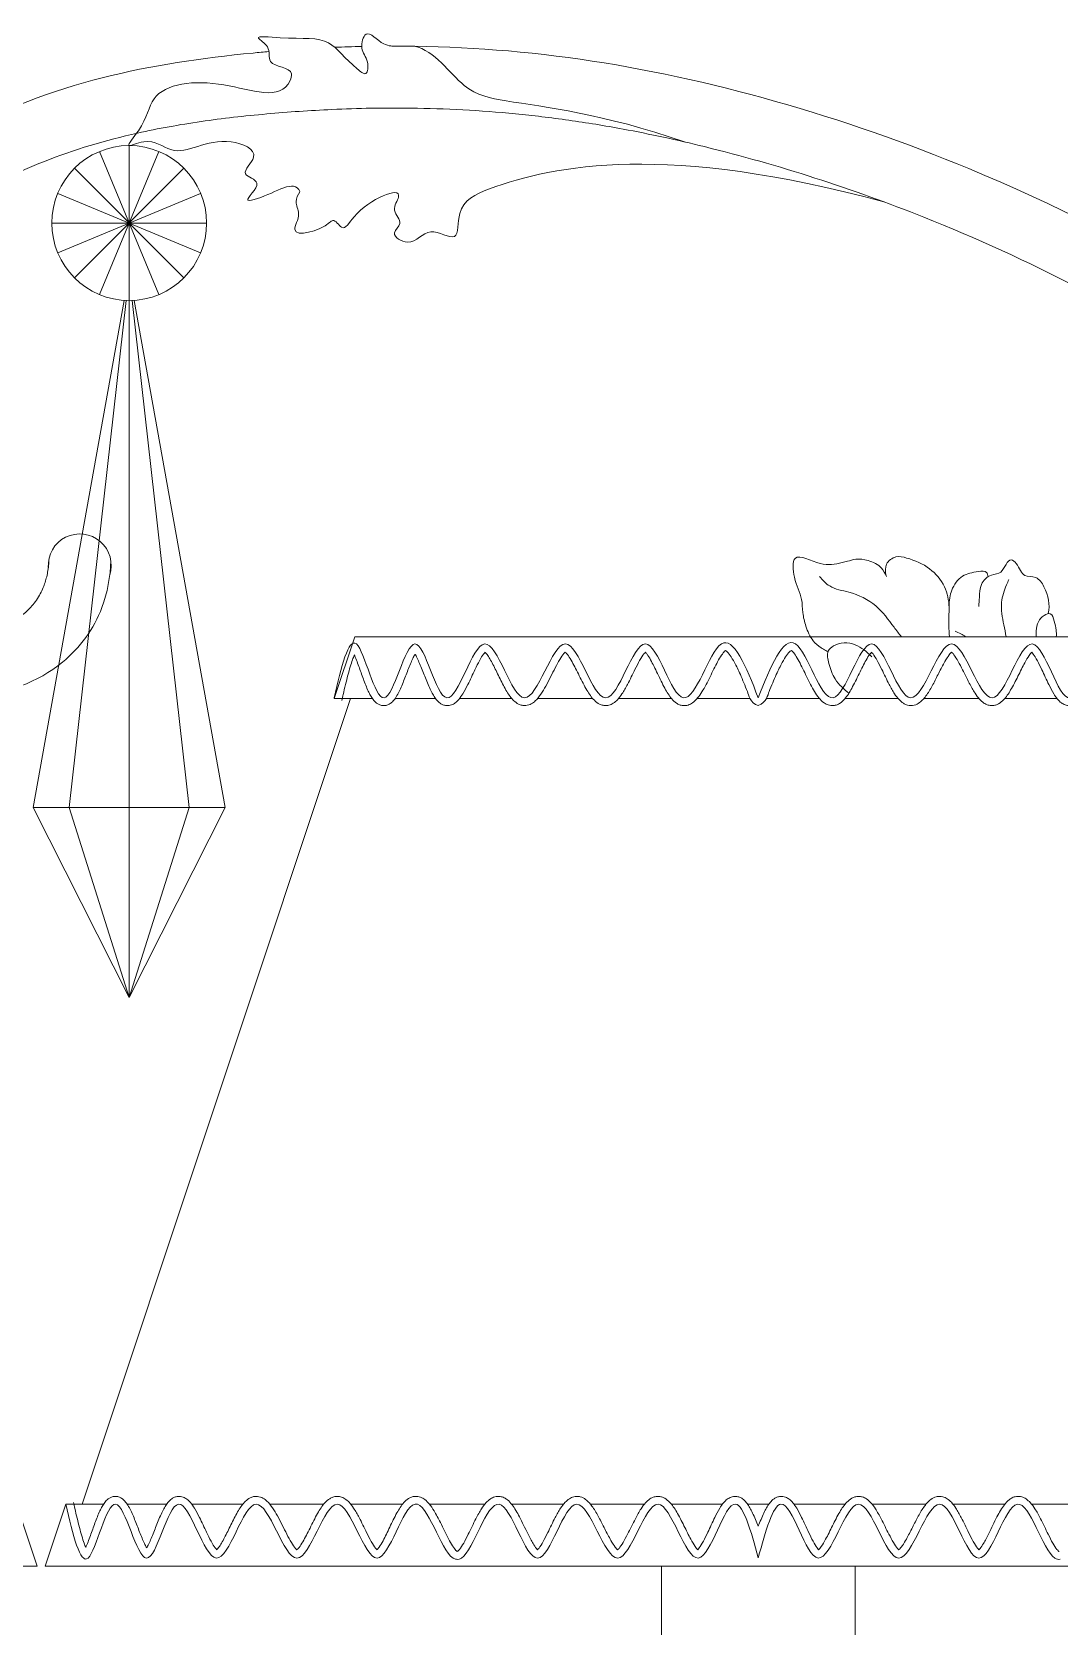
# Model space of a CAD drawing. Header units: inches. Extents: x 258415 to 640093, y 441672 to 945769.
# Drawn here: x 299284.9 to 299318.1, y 465275.1 to 465326.6 of the extents above; entities that cross this region are included whole.
import ezdxf

# ---------------------------------------------------------------- set-up
doc = ezdxf.new("R2010")
doc.units = ezdxf.units.IN
doc.header["$MEASUREMENT"] = 0
doc.linetypes.add('HIDDEN', pattern=[0.375, 0.25, -0.125])
doc.layers.add('CQ SPOT DETAIL DIMENSION', color=9, linetype='Continuous')
doc.layers.add('E-LITE-FIXT-NORM-CEILING', color=3, linetype='Continuous')
doc.layers.add('Glass', color=4, linetype='Continuous', lineweight=0)

# ---------------------------------------------------------------- blocks, each defined once
blk = doc.blocks.new('512')
at = {"layer": 'Glass', "color": 4, "lineweight": 0}
for p, q in [((34761.64, 1017.5), (34769.29, 1035.98)), ((34769.29, 1017.5), (34761.64, 1035.98)), ((34769.29, 1035.98), (34761.64, 1017.5)), ((34761.64, 1035.98), (34769.29, 1017.5)), ((34765.46, 1016.74), (34765.46, 1036.74)), ((34765.46, 1036.74), (34765.46, 1016.74)), ((34758.39, 1019.67), (34772.54, 1033.81)), ((34772.54, 1019.67), (34758.39, 1033.81)), ((34772.54, 1033.81), (34758.39, 1019.67)), ((34758.39, 1033.81), (34772.54, 1019.67)), ((34756.23, 1022.91), (34774.7, 1030.57)), ((34774.7, 1022.91), (34756.23, 1030.57)), ((34774.7, 1030.57), (34756.23, 1022.91)), ((34756.23, 1030.57), (34774.7, 1022.91)), ((34755.46, 1026.74), (34775.46, 1026.74)), ((34775.46, 1026.74), (34755.46, 1026.74)), ((34765.46, 1016.74), (34765.46, 926.74))]:
    blk.add_line(p, q, dxfattribs=at)
at = {"layer": 'Glass', "lineweight": 0}
for p, q in [((34696.7, 853.33), (34671.7, 853.33)), ((34671.7, 853.33), (34671.7, 743.14)), ((34696.7, 743.14), (34696.7, 853.33))]:
    blk.add_line(p, q, dxfattribs=at)
at = {"layer": 'Glass', "color": 4, "lineweight": 0}
for points in [[(34765.46, 926.74), (34753.05, 951.26), (34764.81, 1016.76)], [(34757.71, 951.26), (34765.08, 1016.75)], [(34765.46, 926.74), (34777.88, 951.26), (34766.12, 1016.76)], [(34773.21, 951.26), (34765.85, 1016.75)], [(34765.46, 951.26), (34753.05, 951.26), (34757.71, 951.26), (34765.46, 926.74)], [(34765.46, 951.26), (34777.88, 951.26), (34773.21, 951.26), (34765.46, 926.74)]]:
    blk.add_lwpolyline(points, dxfattribs=at)
at = {"layer": 'Glass', "lineweight": 0}
for points in [[(34684.2, 973.33), (34632.1, 973.33), (34629.43, 965.33), (34634.37, 965.33)], [(34734.2, 973.33), (34634.2, 973.33)], [(34684.2, 973.33), (34736.31, 973.33), (34738.98, 965.33), (34734.03, 965.33)], [(34645.6, 965.33), (34652.37, 965.33)], [(34655.67, 965.33), (34662.83, 965.33)], [(34666.12, 965.33), (34673, 965.33)], [(34676.28, 965.33), (34683.16, 965.33)], [(34692.11, 965.33), (34685.26, 965.33)], [(34702.27, 965.33), (34695.39, 965.33)], [(34712.72, 965.33), (34705.57, 965.33)], [(34722.8, 965.33), (34716.02, 965.33)], [(34731.13, 965.33), (34725.88, 965.33)], [(34771.54, 861.33), (34736.87, 965.33)], [(34599.64, 861.33), (34594.76, 861.33), (34592.1, 853.33), (34684.2, 853.33)], [(34648.89, 861.33), (34641.72, 861.33)], [(34659.05, 861.33), (34652.35, 861.33)], [(34669.5, 861.33), (34662.53, 861.33)], [(34679.58, 861.33), (34672.98, 861.33)], [(34684.2, 861.33), (34682.82, 861.33)], [(34684.2, 861.33), (34685.59, 861.33)], [(34768.77, 861.33), (34773.65, 861.33), (34776.31, 853.33), (34684.2, 853.33)], [(34688.82, 861.33), (34695.43, 861.33)], [(34698.91, 861.33), (34705.88, 861.33)], [(34709.36, 861.33), (34716.06, 861.33)], [(34719.52, 861.33), (34726.69, 861.33)], [(34730.15, 861.33), (34736.85, 861.33)], [(34740.33, 861.33), (34747.3, 861.33)], [(34750.78, 861.33), (34757.38, 861.33)], [(34760.62, 861.33), (34765.72, 861.33)], [(34784.9, 861.33), (34780.03, 861.33), (34777.36, 853.33), (34869.47, 853.33)], [(34594.2, 853.33), (34594.2, 853.33), (34774.2, 853.33)]]:
    blk.add_lwpolyline(points, dxfattribs=at)
at = {"layer": 'Glass', "color": 4, "lineweight": 0}
blk.add_circle((34765.46, 1026.74), 10, dxfattribs=at)
at = {"layer": 'Glass', "lineweight": 0}
blk.add_arc((34771.85, 982.53), 4.07, 356.1464, 198.085, dxfattribs=at)
for points, knots in [([(34730.75, 1049.59), (34731.35, 1049.55), (34732.86, 1049.59), (34734.94, 1052.19), (34735.72, 1049.03), (34734.53, 1047.97), (34734.62, 1045.52), (34737.39, 1047.67), (34739.75, 1051.06), (34743.64, 1050.32), (34749.9, 1051.07), (34747.02, 1049.53), (34747.93, 1046.8), (34744.08, 1046.92), (34745.55, 1042.23), (34753.61, 1045.65), (34762.68, 1044.56), (34763.17, 1039.68), (34766.42, 1036.09), (34762.64, 1038), (34758.95, 1034.51), (34754.6, 1038.64), (34747.95, 1035.82), (34751.59, 1032.93), (34747.63, 1032.13), (34751.14, 1029.32), (34746.95, 1030.3), (34744.1, 1032.51), (34743.42, 1030.79), (34743.42, 1030.78)], [58.550109, 58.550109, 58.550109, 58.550109, 60.329366, 62.950947, 64.801628, 66.745221, 68.240846, 69.499684, 74.483157, 80.792818, 83.575364, 85.174144, 87.095069, 90.232653, 91.125025, 99.684356, 108.889816, 113.462346, 115.734049, 117.707557, 121.370252, 129.214752, 132.730157, 135.125283, 136.99709, 139.483854, 140.727886, 146.285697, 146.2933, 146.2933, 146.2933, 146.2933]), ([(34514.33, 903.17), (34524.86, 919.67), (34562.02, 970.83), (34625.38, 1026.64), (34699.43, 1048.05), (34723.61, 1049.6), (34731.52, 1049.59)], [352.600288, 352.600288, 352.600288, 352.600288, 412.322733, 544.124733, 592.270447, 616.453866, 616.453866, 616.453866, 616.453866]), ([(34693.74, 1037.22), (34704.37, 1040.91), (34714.74, 1042), (34722.61, 1043.64), (34725.94, 1049.01), (34728.65, 1049.57)], [20.278106, 20.278106, 20.278106, 20.278106, 39.163762, 46.947377, 56.302465, 56.302465, 56.302465, 56.302465]), ([(34747.41, 1048.88), (34748.09, 1048.82), (34761.96, 1047.56), (34780.55, 1043.95), (34798.16, 1031.83), (34802.38, 1027.9)], [632.856665, 632.856665, 632.856665, 632.856665, 634.98684, 676.415008, 692.996726, 692.996726, 692.996726, 692.996726]), ([(34520.56, 898.06), (34522.87, 901.69), (34525.23, 905.3), (34532.66, 916.31), (34537.91, 923.62), (34547.06, 935.53), (34550.8, 940.21), (34562.41, 954.08), (34570.61, 963.07), (34588.05, 980.15), (34597.29, 988.25), (34612.7, 999.96), (34618.48, 1004), (34636.4, 1015.41), (34649.16, 1022.06), (34672.04, 1031.17), (34681.65, 1034.27), (34694.68, 1037.47), (34698.2, 1038.23), (34704.03, 1039.31), (34706.37, 1039.69), (34711, 1040.35), (34713.29, 1040.62), (34720.13, 1041.28), (34724.63, 1041.52), (34732.5, 1041.62), (34735.9, 1041.56), (34742.1, 1041.27), (34744.9, 1041.08), (34749.13, 1040.69), (34750.56, 1040.55), (34753.39, 1040.23), (34754.79, 1040.05), (34758.96, 1039.44), (34761.69, 1038.96), (34768.51, 1037.43), (34772.54, 1036.24), (34778.13, 1034.01), (34779.73, 1033.3), (34782.42, 1032), (34783.51, 1031.43), (34784.59, 1030.83)], [351.610053, 351.610053, 351.610053, 351.610053, 364.971793, 364.971793, 392.738509, 392.738509, 411.069382, 411.069382, 447.73113, 447.73113, 484.392877, 484.392877, 505.247379, 505.247379, 546.956383, 546.956383, 575.102249, 575.102249, 585.533638, 585.533638, 592.61419, 592.61419, 599.694741, 599.694741, 613.855844, 613.855844, 624.795579, 624.795579, 633.909087, 633.909087, 638.600231, 638.600231, 643.291376, 643.291376, 652.673664, 652.673664, 667.063958, 667.063958, 672.890152, 672.890152, 676.848983, 676.848983, 676.848983, 676.848983]), ([(34743.42, 1030.78), (34743.66, 1030.36), (34744.19, 1029.44), (34743.15, 1027.84), (34745.3, 1024.53), (34740.63, 1025.75), (34738.92, 1027.4), (34737.8, 1025.32), (34735.81, 1029.33), (34729.11, 1032.08), (34731.76, 1028.29), (34729.86, 1026.8), (34731.94, 1025.27), (34728.71, 1023.42), (34726.97, 1026.76), (34722.67, 1023.74), (34723.33, 1029.25), (34713.97, 1033.64), (34695.87, 1037.06), (34667.97, 1029.47)], [0, 0, 0, 0, 1.367131, 2.97795, 5.071572, 9.646862, 10.13563, 11.562338, 13.657026, 19.944897, 21.719543, 23.573371, 24.967319, 26.995363, 30.310665, 33.420982, 36.469445, 41.180073, 61.90102, 61.90102, 61.90102, 61.90102]), ([(34805.94, 1008.73), (34806.25, 1007.86), (34806.52, 1006.99), (34807.03, 1005.08), (34807.25, 1004.04), (34807.65, 1001.74), (34807.8, 1000.49), (34807.96, 998), (34807.98, 996.76), (34807.88, 994.32), (34807.76, 993.11), (34807.39, 990.68), (34807.14, 989.46), (34806.57, 987.32), (34806.28, 986.4), (34805.64, 984.61), (34805.28, 983.75), (34804.31, 981.71), (34803.66, 980.59), (34802.64, 979.15), (34802.31, 978.73), (34801.56, 977.87), (34801.15, 977.47), (34800.28, 976.7), (34799.81, 976.34), (34798.25, 975.29), (34797.04, 974.69), (34794.4, 973.78), (34792.97, 973.47), (34789.96, 973.17), (34788.39, 973.19), (34786.04, 973.47), (34785.27, 973.6), (34783.81, 973.94), (34783.12, 974.15), (34781.79, 974.64), (34781.15, 974.93), (34780.16, 975.49), (34779.77, 975.74), (34779.16, 976.21), (34778.92, 976.41), (34778.46, 976.84), (34778.24, 977.07), (34777.61, 977.79), (34777.25, 978.32), (34776.81, 979.14), (34776.68, 979.4), (34776.48, 979.89), (34776.4, 980.11), (34776.25, 980.58), (34776.18, 980.82), (34776, 981.59), (34775.91, 982.15), (34775.84, 982.97), (34775.83, 983.2), (34775.82, 983.43)], [713.831743, 713.831743, 713.831743, 713.831743, 717.630466, 717.630466, 722.034943, 722.034943, 727.296713, 727.296713, 732.558482, 732.558482, 737.725581, 737.725581, 742.942324, 742.942324, 746.872896, 746.872896, 750.803469, 750.803469, 756.638057, 756.638057, 759.387039, 759.387039, 762.637979, 762.637979, 765.888919, 765.888919, 772.946131, 772.946131, 780.003344, 780.003344, 787.060556, 787.060556, 790.5027, 790.5027, 793.944844, 793.944844, 797.583482, 797.583482, 800.326172, 800.326172, 802.28114, 802.28114, 804.236108, 804.236108, 808.146044, 808.146044, 809.964707, 809.964707, 811.436484, 811.436484, 812.908261, 812.908261, 815.851815, 815.851815, 816.982684, 816.982684, 816.982684, 816.982684]), ([(34815.7, 1001.6), (34816.28, 996.25), (34815.5, 985.79), (34806.92, 968.05), (34789.38, 963.32), (34774.41, 968.37), (34768.81, 975.98), (34767.89, 981.07), (34767.82, 983.17)], [725.197416, 725.197416, 725.197416, 725.197416, 743.655004, 761.110169, 787.366574, 801.048421, 810.54533, 817.000769, 817.000769, 817.000769, 817.000769]), ([(34675.18, 971.39), (34675.28, 971.44), (34675.59, 971.61), (34676.29, 971.98), (34677.35, 972.93), (34678.08, 974.58), (34678.5, 976.39), (34678.51, 978.65), (34679.65, 980.52), (34679.93, 984.62), (34676.16, 982.33), (34674.06, 982.72), (34672.55, 983.09), (34671.46, 983.46), (34669.88, 983.21), (34668.31, 982.49), (34667.82, 981.5), (34667.63, 981.11)], [0.0428675, 0.0428675, 0.0428675, 0.0428675, 0.0538578, 0.0779195, 0.1232637, 0.19437, 0.254904, 0.3126025, 0.4135194, 0.4961387, 0.6068865, 0.7019697, 0.7259801, 0.762898, 0.8169574, 0.8837967, 0.9262415, 0.9262415, 0.9262415, 0.9262415]), ([(34655.72, 977.24), (34655.68, 977.63), (34655.6, 978.57), (34655.61, 980.17), (34654.3, 981.44), (34652.47, 981.4), (34651.96, 983.77), (34650.48, 982.51), (34650.15, 980.95), (34648.15, 981.22), (34646.85, 979.21), (34646.49, 977.44), (34646.74, 976.32)], [0, 0, 0, 0, 0.0394656, 0.0960233, 0.1563961, 0.1985681, 0.2681145, 0.2956501, 0.3591776, 0.4069329, 0.4608963, 0.5785866, 0.5785866, 0.5785866, 0.5785866]), ([(34667.71, 981.28), (34667.77, 981.77), (34667.88, 982.81), (34666.47, 983.85), (34664.38, 983.36), (34662.01, 982.36), (34659.95, 979.96), (34659.43, 977.24), (34659.67, 975.05), (34659.54, 973.81), (34659.48, 973.33)], [0, 0, 0, 0, 1.418857, 2.953914, 4.336877, 7.620465, 10.628583, 13.359128, 15.706378, 17.162143, 17.162143, 17.162143, 17.162143]), ([(34652.18, 973.33), (34652.27, 973.84), (34652.58, 975.29), (34653.01, 977.59), (34652.36, 979.54), (34651.93, 980.47), (34651.83, 980.7)], [6.243672, 6.243672, 6.243672, 6.243672, 7.815477, 10.731188, 13.054314, 13.812693, 13.812693, 13.812693, 13.812693]), ([(34659.56, 977.27), (34659.51, 977.98), (34659.41, 979.44), (34657.93, 981.37), (34656.25, 981.68), (34654.67, 981.89), (34654.55, 981.29), (34654.52, 981.07)], [0, 0, 0, 0, 0.0711063, 0.1471174, 0.2193336, 0.2543196, 0.2746232, 0.2746232, 0.2746232, 0.2746232]), ([(34676.29, 981.09), (34675.88, 980.64), (34674.87, 979.52), (34672.02, 979.11), (34668.88, 977.61), (34667.1, 975.1), (34666.03, 973.73), (34665.71, 973.33)], [0, 0, 0, 0, 1.79398, 4.396287, 8.281717, 11.91865, 13.462404, 13.462404, 13.462404, 13.462404]), ([(34648.29, 973.33), (34648.31, 973.58), (34648.33, 974.23), (34648.11, 975.28), (34647.44, 976.08), (34646.27, 976.55), (34645.95, 975.23), (34645.69, 974.31), (34645.69, 973.62), (34645.7, 973.33)], [0.0115065, 0.0115065, 0.0115065, 0.0115065, 0.0366498, 0.077866, 0.1150907, 0.1429147, 0.1798508, 0.2189836, 0.2481165, 0.2481165, 0.2481165, 0.2481165]), ([(34648.86, 971.32), (34648.81, 971.26), (34648.74, 971.18), (34648.52, 970.88), (34648.33, 970.58), (34647.96, 969.88), (34647.76, 969.48), (34647.27, 968.43), (34646.97, 967.77), (34646.46, 966.73), (34646.26, 966.33), (34645.88, 965.71), (34645.72, 965.47), (34645.39, 965.08), (34645.24, 964.93), (34644.91, 964.69), (34644.75, 964.59), (34644.37, 964.46), (34644.15, 964.42), (34643.76, 964.45), (34643.6, 964.49), (34643.33, 964.6), (34643.21, 964.67), (34642.9, 964.88), (34642.75, 965.05), (34642.46, 965.39), (34642.34, 965.58), (34642.1, 965.97), (34641.99, 966.18), (34641.63, 966.9), (34641.39, 967.47), (34640.92, 968.62), (34640.69, 969.2), (34640.29, 970.15), (34640.11, 970.54), (34639.91, 970.93), (34639.86, 971.01), (34639.82, 971.08)], [61.323309, 61.323309, 61.323309, 61.323309, 61.796004, 61.796004, 62.838682, 62.838682, 63.88136, 63.88136, 65.441123, 65.441123, 66.488615, 66.488615, 67.240678, 67.240678, 67.802052, 67.802052, 68.219491, 68.219491, 68.63693, 68.63693, 68.931573, 68.931573, 69.226216, 69.226216, 69.796253, 69.796253, 70.366289, 70.366289, 70.936325, 70.936325, 72.27912, 72.27912, 73.621914, 73.621914, 74.720046, 74.720046, 75.027837, 75.027837, 75.027837, 75.027837]), ([(34659.22, 971.34), (34659.18, 971.3), (34659.11, 971.23), (34658.89, 970.97), (34658.71, 970.7), (34658.33, 970.06), (34658.13, 969.7), (34657.61, 968.67), (34657.28, 967.98), (34656.7, 966.87), (34656.46, 966.44), (34656.01, 965.75), (34655.82, 965.49), (34655.44, 965.07), (34655.26, 964.91), (34654.88, 964.66), (34654.7, 964.56), (34654.34, 964.46), (34654.18, 964.44), (34653.85, 964.44), (34653.69, 964.46), (34653.4, 964.55), (34653.27, 964.61), (34652.9, 964.81), (34652.7, 964.98), (34652.34, 965.35), (34652.18, 965.55), (34651.88, 965.98), (34651.74, 966.21), (34651.27, 967), (34650.96, 967.61), (34650.35, 968.83), (34650.06, 969.44), (34649.58, 970.32), (34649.39, 970.64), (34649.08, 971.08), (34648.96, 971.23), (34648.86, 971.32)], [43.920189, 43.920189, 43.920189, 43.920189, 44.395528, 44.395528, 45.425618, 45.425618, 46.455708, 46.455708, 48.112293, 48.112293, 49.264878, 49.264878, 50.092726, 50.092726, 50.714217, 50.714217, 51.180546, 51.180546, 51.503522, 51.503522, 51.826497, 51.826497, 52.149473, 52.149473, 52.80155, 52.80155, 53.453627, 53.453627, 54.105704, 54.105704, 55.606968, 55.606968, 57.108233, 57.108233, 58.144721, 58.144721, 58.936889, 58.936889, 58.936889, 58.936889]), ([(34669.57, 971.32), (34669.52, 971.26), (34669.45, 971.19), (34669.22, 970.89), (34669.03, 970.59), (34668.65, 969.9), (34668.44, 969.51), (34667.93, 968.47), (34667.62, 967.8), (34667.06, 966.74), (34666.83, 966.33), (34666.41, 965.68), (34666.22, 965.43), (34665.85, 965.03), (34665.67, 964.87), (34665.3, 964.63), (34665.11, 964.54), (34664.77, 964.46), (34664.62, 964.44), (34664.33, 964.44), (34664.19, 964.46), (34663.79, 964.56), (34663.57, 964.68), (34663.18, 964.96), (34663.02, 965.12), (34662.71, 965.45), (34662.57, 965.63), (34662.16, 966.23), (34661.89, 966.68), (34661.38, 967.64), (34661.13, 968.14), (34660.62, 969.15), (34660.35, 969.67), (34659.91, 970.45), (34659.71, 970.75), (34659.42, 971.15), (34659.3, 971.27), (34659.22, 971.34)], [26.678362, 26.678362, 26.678362, 26.678362, 27.16042, 27.16042, 28.222835, 28.222835, 29.285251, 29.285251, 30.88759, 30.88759, 31.989329, 31.989329, 32.789493, 32.789493, 33.388684, 33.388684, 33.842246, 33.842246, 34.129873, 34.129873, 34.4175, 34.4175, 34.999374, 34.999374, 35.581248, 35.581248, 36.163121, 36.163121, 37.387201, 37.387201, 38.61128, 38.61128, 39.940496, 39.940496, 40.971834, 40.971834, 41.739511, 41.739511, 41.739511, 41.739511]), ([(34679.92, 971.55), (34679.89, 971.54), (34679.85, 971.5), (34679.7, 971.35), (34679.55, 971.17), (34679.25, 970.71), (34679.09, 970.43), (34678.61, 969.54), (34678.29, 968.86), (34677.63, 967.5), (34677.29, 966.83), (34676.75, 965.95), (34676.57, 965.68), (34676.18, 965.2), (34675.97, 964.97), (34675.54, 964.68), (34675.37, 964.58), (34674.96, 964.45), (34674.73, 964.41), (34674.33, 964.45), (34674.17, 964.49), (34673.88, 964.6), (34673.75, 964.67), (34673.4, 964.9), (34673.21, 965.08), (34672.87, 965.48), (34672.71, 965.69), (34672.42, 966.15), (34672.27, 966.4), (34671.8, 967.25), (34671.48, 967.9), (34670.86, 969.18), (34670.56, 969.81), (34670.11, 970.6), (34669.95, 970.85), (34669.72, 971.16), (34669.63, 971.25), (34669.57, 971.32)], [8.514863, 8.514863, 8.514863, 8.514863, 8.964489, 8.964489, 9.886414, 9.886414, 10.808339, 10.808339, 12.538553, 12.538553, 14.268768, 14.268768, 15.095051, 15.095051, 15.921335, 15.921335, 16.397769, 16.397769, 16.874204, 16.874204, 17.209617, 17.209617, 17.54503, 17.54503, 18.226284, 18.226284, 18.907538, 18.907538, 19.588792, 19.588792, 21.190065, 21.190065, 22.791338, 22.791338, 23.705145, 23.705145, 24.279674, 24.279674, 24.279674, 24.279674]), ([(34684.2, 964.46), (34683.12, 964.81), (34682.96, 965.85), (34682.49, 967.01), (34682.18, 967.76), (34681.61, 969.01), (34681.35, 969.54), (34680.91, 970.35), (34680.71, 970.67), (34680.36, 971.16), (34680.19, 971.35), (34680, 971.51), (34679.95, 971.54), (34679.92, 971.55)], [0, 0, 0, 0, 0.831536, 0.831536, 2.494608, 2.494608, 3.890418, 3.890418, 5.007343, 5.007343, 6.124268, 6.124268, 6.712093, 6.712093, 6.712093, 6.712093]), ([(34684.2, 964.46), (34685.29, 964.72), (34685.45, 965.85), (34685.91, 967.01), (34686.21, 967.76), (34686.77, 969.01), (34687.02, 969.54), (34687.46, 970.35), (34687.65, 970.66), (34688.01, 971.16), (34688.17, 971.34), (34688.35, 971.5), (34688.4, 971.53), (34688.43, 971.55)], [0, 0, 0, 0, 0.830267, 0.830267, 2.4908, 2.4908, 3.880556, 3.880556, 4.993093, 4.993093, 6.10563, 6.10563, 6.677468, 6.677468, 6.677468, 6.677468]), ([(34688.43, 971.55), (34688.46, 971.53), (34688.5, 971.5), (34688.66, 971.34), (34688.8, 971.16), (34689.11, 970.69), (34689.28, 970.41), (34689.76, 969.52), (34690.09, 968.84), (34690.77, 967.47), (34691.11, 966.8), (34691.66, 965.92), (34691.84, 965.66), (34692.23, 965.18), (34692.45, 964.96), (34692.87, 964.67), (34693.05, 964.57), (34693.46, 964.44), (34693.69, 964.41), (34694.09, 964.45), (34694.25, 964.49), (34694.53, 964.6), (34694.66, 964.67), (34695.01, 964.91), (34695.19, 965.09), (34695.54, 965.49), (34695.69, 965.71), (34695.99, 966.17), (34696.13, 966.41), (34696.59, 967.27), (34696.9, 967.92), (34697.52, 969.2), (34697.82, 969.83), (34698.26, 970.62), (34698.42, 970.87), (34698.64, 971.17), (34698.72, 971.26), (34698.78, 971.32)], [8.492075, 8.492075, 8.492075, 8.492075, 8.942913, 8.942913, 9.869252, 9.869252, 10.795592, 10.795592, 12.53531, 12.53531, 14.275028, 14.275028, 15.096438, 15.096438, 15.917847, 15.917847, 16.394613, 16.394613, 16.871379, 16.871379, 17.205527, 17.205527, 17.539674, 17.539674, 18.220768, 18.220768, 18.901862, 18.901862, 19.582957, 19.582957, 21.184004, 21.184004, 22.785052, 22.785052, 23.694395, 23.694395, 24.2464, 24.2464, 24.2464, 24.2464]), ([(34698.78, 971.32), (34698.84, 971.26), (34698.9, 971.19), (34699.14, 970.89), (34699.33, 970.6), (34699.72, 969.91), (34699.92, 969.51), (34700.44, 968.47), (34700.76, 967.8), (34701.32, 966.74), (34701.56, 966.32), (34701.99, 965.68), (34702.18, 965.42), (34702.56, 965.02), (34702.73, 964.87), (34703.11, 964.63), (34703.29, 964.54), (34703.66, 964.45), (34703.84, 964.43), (34704.18, 964.45), (34704.34, 964.48), (34704.63, 964.58), (34704.76, 964.65), (34705.13, 964.88), (34705.33, 965.06), (34705.69, 965.46), (34705.85, 965.67), (34706.16, 966.13), (34706.31, 966.38), (34706.8, 967.23), (34707.12, 967.88), (34707.76, 969.16), (34708.07, 969.78), (34708.53, 970.58), (34708.7, 970.83), (34708.95, 971.16), (34709.05, 971.28), (34709.13, 971.34)], [26.646708, 26.646708, 26.646708, 26.646708, 27.129136, 27.129136, 28.192589, 28.192589, 29.256042, 29.256042, 30.866241, 30.866241, 31.972779, 31.972779, 32.776182, 32.776182, 33.377819, 33.377819, 33.832896, 33.832896, 34.171094, 34.171094, 34.509292, 34.509292, 34.84749, 34.84749, 35.533037, 35.533037, 36.218584, 36.218584, 36.904132, 36.904132, 38.501432, 38.501432, 40.098732, 40.098732, 41.003444, 41.003444, 41.706123, 41.706123, 41.706123, 41.706123]), ([(34709.13, 971.34), (34709.18, 971.3), (34709.24, 971.23), (34709.46, 970.97), (34709.65, 970.7), (34710.03, 970.07), (34710.23, 969.7), (34710.82, 968.56), (34711.22, 967.73), (34711.85, 966.59), (34712.05, 966.24), (34712.5, 965.59), (34712.73, 965.29), (34713.16, 964.9), (34713.33, 964.77), (34713.73, 964.55), (34713.96, 964.47), (34714.39, 964.43), (34714.56, 964.44), (34714.88, 964.5), (34715.02, 964.56), (34715.4, 964.74), (34715.6, 964.9), (34715.95, 965.24), (34716.11, 965.42), (34716.4, 965.82), (34716.54, 966.03), (34716.98, 966.76), (34717.27, 967.32), (34717.84, 968.45), (34718.11, 969.03), (34718.65, 970.08), (34718.91, 970.55), (34719.27, 971.08), (34719.4, 971.23), (34719.49, 971.32)], [43.886753, 43.886753, 43.886753, 43.886753, 44.36241, 44.36241, 45.393245, 45.393245, 46.424079, 46.424079, 48.400338, 48.400338, 49.366708, 49.366708, 50.333078, 50.333078, 50.858094, 50.858094, 51.38311, 51.38311, 51.715587, 51.715587, 52.048064, 52.048064, 52.667074, 52.667074, 53.286084, 53.286084, 53.905094, 53.905094, 55.307398, 55.307398, 56.709703, 56.709703, 58.112007, 58.112007, 58.905743, 58.905743, 58.905743, 58.905743]), ([(34719.49, 971.32), (34719.54, 971.26), (34719.61, 971.19), (34719.84, 970.88), (34720.02, 970.58), (34720.41, 969.88), (34720.6, 969.49), (34721.1, 968.44), (34721.4, 967.77), (34721.92, 966.73), (34722.13, 966.33), (34722.52, 965.71), (34722.68, 965.46), (34723.01, 965.08), (34723.17, 964.92), (34723.49, 964.68), (34723.65, 964.59), (34724.03, 964.45), (34724.26, 964.42), (34724.64, 964.45), (34724.8, 964.49), (34725.07, 964.6), (34725.18, 964.66), (34725.49, 964.88), (34725.65, 965.04), (34725.93, 965.38), (34726.05, 965.57), (34726.28, 965.95), (34726.39, 966.16), (34726.75, 966.88), (34726.98, 967.43), (34727.43, 968.57), (34727.66, 969.14), (34728.08, 970.18), (34728.3, 970.65), (34728.5, 971.02), (34728.52, 971.05), (34728.53, 971.08)], [61.288304, 61.288304, 61.288304, 61.288304, 61.761174, 61.761174, 62.804017, 62.804017, 63.84686, 63.84686, 65.416393, 65.416393, 66.469031, 66.469031, 67.224566, 67.224566, 67.78828, 67.78828, 68.207325, 68.207325, 68.626369, 68.626369, 68.915896, 68.915896, 69.205423, 69.205423, 69.769667, 69.769667, 70.333911, 70.333911, 70.898155, 70.898155, 72.223736, 72.223736, 73.549318, 73.549318, 74.874899, 74.874899, 75.000755, 75.000755, 75.000755, 75.000755]), ([(34728.53, 971.08), (34728.6, 970.96), (34728.68, 970.82), (34728.95, 970.26), (34729.16, 969.76), (34729.58, 968.71), (34729.79, 968.14), (34730.23, 967.06), (34730.45, 966.54), (34730.81, 965.84), (34730.93, 965.62), (34731.19, 965.24), (34731.31, 965.08), (34731.58, 964.82), (34731.72, 964.71), (34732, 964.55), (34732.13, 964.5), (34732.44, 964.43), (34732.6, 964.43), (34732.91, 964.46), (34733.05, 964.51), (34733.3, 964.62), (34733.41, 964.69), (34733.69, 964.9), (34733.83, 965.06), (34734.08, 965.38), (34734.19, 965.55), (34734.39, 965.91), (34734.49, 966.11), (34734.8, 966.78), (34735.01, 967.31), (34735.42, 968.41), (34735.61, 968.97), (34736.01, 970.07), (34736.22, 970.61), (34736.4, 971.01)], [78.466715, 78.466715, 78.466715, 78.466715, 78.984999, 78.984999, 80.264741, 80.264741, 81.544483, 81.544483, 82.824225, 82.824225, 83.479162, 83.479162, 84.029155, 84.029155, 84.424069, 84.424069, 84.700682, 84.700682, 84.977294, 84.977294, 85.253906, 85.253906, 85.530519, 85.530519, 86.073919, 86.073919, 86.61732, 86.61732, 87.16072, 87.16072, 88.452713, 88.452713, 89.744706, 89.744706, 91.179649, 91.179649, 91.179649, 91.179649]), ([(34736.4, 970.91), (34736.47, 970.75), (34736.54, 970.56), (34736.81, 969.81), (34737.01, 969.11), (34737.42, 967.58), (34737.62, 966.73), (34737.89, 965.61), (34737.95, 965.36), (34738.01, 965.1)], [95.681563, 95.681563, 95.681563, 95.681563, 96.302249, 96.302249, 97.97083, 97.97083, 99.639411, 99.639411, 100.132442, 100.132442, 100.132442, 100.132442]), ([(34645.22, 854.21), (34645.44, 854.17), (34647.27, 854.57), (34650.72, 867.76), (34655.72, 847.55), (34660.75, 868.28), (34666.07, 847.37), (34671.24, 868.35), (34676.46, 847.33), (34680.84, 866.16), (34683.26, 857.91), (34684.2, 854.38)], [7.283787, 7.283787, 7.283787, 7.283787, 8.469861, 16.943106, 25.499361, 34.102955, 42.836994, 51.529473, 60.218559, 68.684602, 74.276622, 74.276622, 74.276622, 74.276622]), ([(34645.33, 855.2), (34645.35, 855.21), (34645.39, 855.24), (34645.49, 855.34), (34645.55, 855.4), (34645.78, 855.68), (34645.96, 855.97), (34646.35, 856.64), (34646.55, 857.03), (34647.07, 858.09), (34647.4, 858.79), (34647.97, 859.9), (34648.21, 860.34), (34648.65, 861.02), (34648.84, 861.28), (34649.22, 861.7), (34649.4, 861.86), (34649.77, 862.11), (34649.96, 862.21), (34650.38, 862.33), (34650.62, 862.35), (34651.05, 862.29), (34651.23, 862.23), (34651.54, 862.08), (34651.68, 861.99), (34652.03, 861.7), (34652.22, 861.49), (34652.58, 861.03), (34652.74, 860.78), (34653.06, 860.25), (34653.21, 859.97), (34653.73, 858.99), (34654.08, 858.23), (34654.66, 857.06), (34654.89, 856.61), (34655.27, 855.99), (34655.42, 855.77), (34655.6, 855.54), (34655.65, 855.49), (34655.69, 855.45)], [8.433831, 8.433831, 8.433831, 8.433831, 8.899454, 8.899454, 9.365077, 9.365077, 10.461243, 10.461243, 11.557409, 11.557409, 13.281769, 13.281769, 14.467545, 14.467545, 15.323744, 15.323744, 15.965472, 15.965472, 16.447566, 16.447566, 16.92966, 16.92966, 17.326433, 17.326433, 17.723207, 17.723207, 18.469889, 18.469889, 19.216571, 19.216571, 19.963253, 19.963253, 21.765194, 21.765194, 23.014347, 23.014347, 23.896104, 23.896104, 24.279674, 24.279674, 24.279674, 24.279674]), ([(34655.69, 855.45), (34655.75, 855.5), (34655.81, 855.57), (34656.05, 855.87), (34656.23, 856.17), (34656.62, 856.86), (34656.82, 857.25), (34657.33, 858.29), (34657.65, 858.96), (34658.2, 860.02), (34658.43, 860.44), (34658.86, 861.08), (34659.04, 861.34), (34659.42, 861.73), (34659.6, 861.89), (34659.97, 862.13), (34660.15, 862.22), (34660.5, 862.31), (34660.64, 862.33), (34660.93, 862.33), (34661.08, 862.31), (34661.47, 862.2), (34661.7, 862.08), (34662.08, 861.8), (34662.25, 861.65), (34662.55, 861.31), (34662.69, 861.13), (34663.11, 860.53), (34663.37, 860.08), (34663.88, 859.13), (34664.13, 858.63), (34664.65, 857.61), (34664.91, 857.1), (34665.36, 856.31), (34665.55, 856.01), (34665.85, 855.62), (34665.96, 855.49), (34666.04, 855.42)], [26.678362, 26.678362, 26.678362, 26.678362, 27.16042, 27.16042, 28.222835, 28.222835, 29.285251, 29.285251, 30.88759, 30.88759, 31.989329, 31.989329, 32.789493, 32.789493, 33.388684, 33.388684, 33.842246, 33.842246, 34.129873, 34.129873, 34.4175, 34.4175, 34.999374, 34.999374, 35.581247, 35.581247, 36.163121, 36.163121, 37.387201, 37.387201, 38.61128, 38.61128, 39.940496, 39.940496, 40.971834, 40.971834, 41.739511, 41.739511, 41.739511, 41.739511]), ([(34666.04, 855.42), (34666.09, 855.47), (34666.15, 855.53), (34666.38, 855.8), (34666.56, 856.06), (34666.93, 856.7), (34667.13, 857.07), (34667.66, 858.09), (34667.99, 858.78), (34668.57, 859.89), (34668.81, 860.33), (34669.25, 861.01), (34669.44, 861.27), (34669.83, 861.69), (34670, 861.86), (34670.38, 862.11), (34670.56, 862.2), (34670.92, 862.3), (34671.08, 862.33), (34671.41, 862.33), (34671.57, 862.3), (34671.87, 862.22), (34672, 862.16), (34672.37, 861.95), (34672.56, 861.78), (34672.92, 861.41), (34673.08, 861.21), (34673.38, 860.78), (34673.53, 860.55), (34674, 859.76), (34674.3, 859.15), (34674.91, 857.93), (34675.21, 857.33), (34675.69, 856.44), (34675.88, 856.12), (34676.19, 855.68), (34676.31, 855.53), (34676.4, 855.45)], [43.920189, 43.920189, 43.920189, 43.920189, 44.395528, 44.395528, 45.425618, 45.425618, 46.455708, 46.455708, 48.112293, 48.112293, 49.264878, 49.264878, 50.092726, 50.092726, 50.714217, 50.714217, 51.180546, 51.180546, 51.503522, 51.503522, 51.826497, 51.826497, 52.149473, 52.149473, 52.80155, 52.80155, 53.453627, 53.453627, 54.105704, 54.105704, 55.606968, 55.606968, 57.108233, 57.108233, 58.144721, 58.144721, 58.936889, 58.936889, 58.936889, 58.936889]), ([(34676.4, 855.45), (34676.45, 855.5), (34676.52, 855.58), (34676.75, 855.89), (34676.93, 856.19), (34677.31, 856.89), (34677.5, 857.28), (34677.99, 858.33), (34678.29, 858.99), (34678.8, 860.03), (34679.01, 860.43), (34679.39, 861.05), (34679.55, 861.3), (34679.87, 861.68), (34680.03, 861.84), (34680.35, 862.08), (34680.51, 862.17), (34680.89, 862.31), (34681.12, 862.34), (34681.5, 862.31), (34681.66, 862.27), (34681.93, 862.16), (34682.05, 862.1), (34682.36, 861.88), (34682.52, 861.72), (34682.8, 861.37), (34682.93, 861.19), (34683.16, 860.79), (34683.27, 860.59), (34683.64, 859.86), (34683.88, 859.29), (34684.14, 858.64), (34684.17, 858.57), (34684.2, 858.49)], [61.323309, 61.323309, 61.323309, 61.323309, 61.795026, 61.795026, 62.837484, 62.837484, 63.879941, 63.879941, 65.440229, 65.440229, 66.487969, 66.487969, 67.240211, 67.240211, 67.801701, 67.801701, 68.219219, 68.219219, 68.636737, 68.636737, 68.931282, 68.931282, 69.225827, 69.225827, 69.795723, 69.795723, 70.365619, 70.365619, 70.935515, 70.935515, 72.277875, 72.277875, 72.458555, 72.458555, 72.458555, 72.458555]), ([(34692.01, 855.45), (34691.96, 855.5), (34691.89, 855.58), (34691.66, 855.89), (34691.48, 856.19), (34691.1, 856.89), (34690.91, 857.28), (34690.42, 858.33), (34690.12, 858.99), (34689.61, 860.03), (34689.4, 860.43), (34689.02, 861.05), (34688.86, 861.3), (34688.53, 861.68), (34688.38, 861.84), (34688.06, 862.08), (34687.9, 862.17), (34687.52, 862.31), (34687.29, 862.34), (34686.91, 862.31), (34686.75, 862.27), (34686.48, 862.16), (34686.36, 862.1), (34686.05, 861.88), (34685.89, 861.72), (34685.61, 861.37), (34685.48, 861.19), (34685.25, 860.79), (34685.14, 860.59), (34684.77, 859.86), (34684.53, 859.29), (34684.27, 858.64), (34684.24, 858.57), (34684.2, 858.49)], [61.323309, 61.323309, 61.323309, 61.323309, 61.795026, 61.795026, 62.837484, 62.837484, 63.879941, 63.879941, 65.440229, 65.440229, 66.487969, 66.487969, 67.240211, 67.240211, 67.801701, 67.801701, 68.219219, 68.219219, 68.636737, 68.636737, 68.931282, 68.931282, 69.225827, 69.225827, 69.795723, 69.795723, 70.365619, 70.365619, 70.935515, 70.935515, 72.277875, 72.277875, 72.458555, 72.458555, 72.458555, 72.458555]), ([(34723.19, 854.21), (34722.97, 854.17), (34721.14, 854.57), (34717.69, 867.76), (34712.69, 847.55), (34707.66, 868.28), (34702.34, 847.37), (34697.17, 868.35), (34691.95, 847.33), (34687.57, 866.16), (34685.15, 857.91), (34684.2, 854.38)], [7.283787, 7.283787, 7.283787, 7.283787, 8.469861, 16.943106, 25.499361, 34.102955, 42.836994, 51.529473, 60.218559, 68.684602, 74.276622, 74.276622, 74.276622, 74.276622]), ([(34702.37, 855.42), (34702.32, 855.47), (34702.26, 855.53), (34702.03, 855.8), (34701.85, 856.06), (34701.47, 856.7), (34701.28, 857.07), (34700.75, 858.09), (34700.42, 858.78), (34699.84, 859.89), (34699.6, 860.33), (34699.16, 861.01), (34698.97, 861.27), (34698.58, 861.69), (34698.41, 861.86), (34698.03, 862.11), (34697.85, 862.2), (34697.49, 862.3), (34697.33, 862.33), (34697, 862.33), (34696.84, 862.3), (34696.54, 862.22), (34696.41, 862.16), (34696.04, 861.95), (34695.85, 861.78), (34695.49, 861.41), (34695.33, 861.21), (34695.02, 860.78), (34694.88, 860.55), (34694.41, 859.76), (34694.1, 859.15), (34693.5, 857.93), (34693.2, 857.33), (34692.72, 856.44), (34692.53, 856.12), (34692.22, 855.68), (34692.1, 855.53), (34692.01, 855.45)], [43.920189, 43.920189, 43.920189, 43.920189, 44.395528, 44.395528, 45.425618, 45.425618, 46.455708, 46.455708, 48.112293, 48.112293, 49.264878, 49.264878, 50.092726, 50.092726, 50.714217, 50.714217, 51.180546, 51.180546, 51.503522, 51.503522, 51.826497, 51.826497, 52.149473, 52.149473, 52.80155, 52.80155, 53.453627, 53.453627, 54.105704, 54.105704, 55.606968, 55.606968, 57.108233, 57.108233, 58.144721, 58.144721, 58.936889, 58.936889, 58.936889, 58.936889]), ([(34712.72, 855.45), (34712.66, 855.5), (34712.59, 855.57), (34712.36, 855.87), (34712.18, 856.17), (34711.79, 856.86), (34711.59, 857.25), (34711.08, 858.29), (34710.76, 858.96), (34710.21, 860.02), (34709.98, 860.44), (34709.55, 861.08), (34709.37, 861.34), (34708.99, 861.73), (34708.81, 861.89), (34708.44, 862.13), (34708.26, 862.22), (34707.91, 862.31), (34707.77, 862.33), (34707.48, 862.33), (34707.33, 862.31), (34706.93, 862.2), (34706.71, 862.08), (34706.33, 861.8), (34706.16, 861.65), (34705.86, 861.31), (34705.72, 861.13), (34705.3, 860.53), (34705.04, 860.08), (34704.53, 859.13), (34704.28, 858.63), (34703.76, 857.61), (34703.5, 857.1), (34703.05, 856.31), (34702.86, 856.01), (34702.56, 855.62), (34702.45, 855.49), (34702.37, 855.42)], [26.678362, 26.678362, 26.678362, 26.678362, 27.16042, 27.16042, 28.222835, 28.222835, 29.285251, 29.285251, 30.88759, 30.88759, 31.989329, 31.989329, 32.789493, 32.789493, 33.388684, 33.388684, 33.842246, 33.842246, 34.129873, 34.129873, 34.4175, 34.4175, 34.999374, 34.999374, 35.581247, 35.581247, 36.163121, 36.163121, 37.387201, 37.387201, 38.61128, 38.61128, 39.940496, 39.940496, 40.971834, 40.971834, 41.739511, 41.739511, 41.739511, 41.739511]), ([(34723.07, 855.2), (34723.06, 855.21), (34723.02, 855.24), (34722.92, 855.34), (34722.86, 855.4), (34722.63, 855.68), (34722.45, 855.97), (34722.06, 856.64), (34721.86, 857.03), (34721.34, 858.09), (34721.01, 858.79), (34720.44, 859.9), (34720.2, 860.34), (34719.76, 861.02), (34719.57, 861.28), (34719.19, 861.7), (34719.01, 861.86), (34718.64, 862.11), (34718.45, 862.21), (34718.03, 862.33), (34717.79, 862.35), (34717.36, 862.29), (34717.18, 862.23), (34716.87, 862.08), (34716.73, 861.99), (34716.37, 861.7), (34716.19, 861.49), (34715.83, 861.03), (34715.67, 860.78), (34715.35, 860.25), (34715.2, 859.97), (34714.68, 858.99), (34714.33, 858.23), (34713.75, 857.06), (34713.52, 856.61), (34713.14, 855.99), (34712.99, 855.77), (34712.81, 855.54), (34712.76, 855.49), (34712.72, 855.45)], [8.433831, 8.433831, 8.433831, 8.433831, 8.899454, 8.899454, 9.365077, 9.365077, 10.461243, 10.461243, 11.557409, 11.557409, 13.281769, 13.281769, 14.467545, 14.467545, 15.323744, 15.323744, 15.965472, 15.965472, 16.447566, 16.447566, 16.92966, 16.92966, 17.326433, 17.326433, 17.723207, 17.723207, 18.469889, 18.469889, 19.216571, 19.216571, 19.963253, 19.963253, 21.765194, 21.765194, 23.014347, 23.014347, 23.896104, 23.896104, 24.279674, 24.279674, 24.279674, 24.279674]), ([(34723.08, 855.2), (34723.09, 855.21), (34723.1, 855.22), (34723.16, 855.27), (34723.2, 855.3), (34723.37, 855.48), (34723.53, 855.69), (34723.86, 856.21), (34724.04, 856.52), (34724.56, 857.5), (34724.91, 858.24), (34725.53, 859.48), (34725.8, 859.99), (34726.28, 860.78), (34726.48, 861.08), (34726.87, 861.55), (34727.05, 861.74), (34727.43, 862.03), (34727.61, 862.14), (34728.03, 862.3), (34728.28, 862.35), (34728.7, 862.32), (34728.86, 862.29), (34729.15, 862.18), (34729.28, 862.11), (34729.63, 861.89), (34729.82, 861.71), (34730.16, 861.33), (34730.31, 861.12), (34730.6, 860.68), (34730.74, 860.44), (34731.2, 859.62), (34731.5, 858.99), (34732.1, 857.74), (34732.39, 857.13), (34732.84, 856.29), (34733.01, 856.01), (34733.27, 855.64), (34733.37, 855.52), (34733.45, 855.45)], [8.282301, 8.282301, 8.282301, 8.282301, 8.65586, 8.65586, 9.029418, 9.029418, 10.011207, 10.011207, 10.992997, 10.992997, 12.831064, 12.831064, 14.17315, 14.17315, 15.099129, 15.099129, 15.798109, 15.798109, 16.315087, 16.315087, 16.832064, 16.832064, 17.165576, 17.165576, 17.499088, 17.499088, 18.163634, 18.163634, 18.828181, 18.828181, 19.492728, 19.492728, 21.046415, 21.046415, 22.600103, 22.600103, 23.558244, 23.558244, 24.2464, 24.2464, 24.2464, 24.2464]), ([(34723.19, 854.21), (34723.34, 854.22), (34725.11, 854.86), (34728.56, 867.77), (34733.43, 847.55), (34738.59, 868.28), (34743.78, 847.37), (34749.08, 868.35), (34754.17, 847.33), (34759.17, 868.25), (34763.18, 847.59), (34767.23, 867.78), (34770.85, 849.38), (34772.73, 857.39), (34773.65, 861.33)], [7.661085, 7.661085, 7.661085, 7.661085, 8.43068, 16.943518, 25.459775, 34.10416, 42.79664, 51.530678, 60.178585, 68.684152, 76.765702, 84.787069, 92.601177, 100.132442, 100.132442, 100.132442, 100.132442]), ([(34733.45, 855.45), (34733.5, 855.5), (34733.57, 855.57), (34733.8, 855.87), (34733.99, 856.17), (34734.38, 856.85), (34734.59, 857.25), (34735.11, 858.29), (34735.43, 858.96), (34735.99, 860.03), (34736.22, 860.44), (34736.66, 861.09), (34736.84, 861.34), (34737.22, 861.74), (34737.4, 861.9), (34737.78, 862.13), (34737.96, 862.22), (34738.33, 862.31), (34738.5, 862.33), (34738.84, 862.32), (34739, 862.28), (34739.3, 862.18), (34739.43, 862.11), (34739.8, 861.88), (34739.99, 861.7), (34740.35, 861.31), (34740.52, 861.09), (34740.83, 860.63), (34740.98, 860.39), (34741.46, 859.54), (34741.79, 858.88), (34742.42, 857.6), (34742.74, 856.98), (34743.2, 856.19), (34743.36, 855.94), (34743.62, 855.6), (34743.72, 855.49), (34743.79, 855.42)], [26.646708, 26.646708, 26.646708, 26.646708, 27.129136, 27.129136, 28.192589, 28.192589, 29.256041, 29.256041, 30.866241, 30.866241, 31.972779, 31.972779, 32.776182, 32.776182, 33.377819, 33.377819, 33.832896, 33.832896, 34.171094, 34.171094, 34.509292, 34.509292, 34.84749, 34.84749, 35.533037, 35.533037, 36.218584, 36.218584, 36.904131, 36.904131, 38.501431, 38.501431, 40.098731, 40.098731, 41.003444, 41.003444, 41.706123, 41.706123, 41.706123, 41.706123]), ([(34743.79, 855.42), (34743.84, 855.47), (34743.91, 855.53), (34744.13, 855.79), (34744.31, 856.06), (34744.7, 856.69), (34744.9, 857.06), (34745.49, 858.2), (34745.89, 859.04), (34746.51, 860.17), (34746.72, 860.52), (34747.16, 861.17), (34747.39, 861.47), (34747.83, 861.87), (34747.99, 862), (34748.39, 862.21), (34748.63, 862.29), (34749.05, 862.34), (34749.23, 862.33), (34749.54, 862.26), (34749.69, 862.21), (34750.07, 862.02), (34750.27, 861.86), (34750.62, 861.53), (34750.78, 861.34), (34751.07, 860.94), (34751.21, 860.73), (34751.65, 860.01), (34751.94, 859.45), (34752.5, 858.31), (34752.78, 857.73), (34753.31, 856.69), (34753.58, 856.21), (34753.94, 855.68), (34754.06, 855.53), (34754.15, 855.45)], [43.886753, 43.886753, 43.886753, 43.886753, 44.36241, 44.36241, 45.393245, 45.393245, 46.424079, 46.424079, 48.400338, 48.400338, 49.366708, 49.366708, 50.333078, 50.333078, 50.858094, 50.858094, 51.38311, 51.38311, 51.715587, 51.715587, 52.048064, 52.048064, 52.667074, 52.667074, 53.286084, 53.286084, 53.905094, 53.905094, 55.307398, 55.307398, 56.709703, 56.709703, 58.112007, 58.112007, 58.905743, 58.905743, 58.905743, 58.905743]), ([(34754.15, 855.45), (34754.21, 855.5), (34754.27, 855.58), (34754.51, 855.88), (34754.69, 856.18), (34755.07, 856.88), (34755.27, 857.28), (34755.77, 858.32), (34756.07, 858.99), (34756.59, 860.03), (34756.8, 860.43), (34757.18, 861.06), (34757.35, 861.3), (34757.68, 861.69), (34757.83, 861.84), (34758.16, 862.08), (34758.32, 862.17), (34758.7, 862.31), (34758.92, 862.35), (34759.31, 862.31), (34759.46, 862.27), (34759.73, 862.17), (34759.85, 862.1), (34760.16, 861.88), (34760.31, 861.72), (34760.59, 861.38), (34760.72, 861.2), (34760.95, 860.81), (34761.06, 860.6), (34761.41, 859.89), (34761.65, 859.33), (34762.1, 858.19), (34762.32, 857.62), (34762.75, 856.58), (34762.96, 856.11), (34763.17, 855.74), (34763.18, 855.71), (34763.2, 855.68)], [61.288304, 61.288304, 61.288304, 61.288304, 61.761174, 61.761174, 62.804017, 62.804017, 63.84686, 63.84686, 65.416393, 65.416393, 66.469031, 66.469031, 67.224566, 67.224566, 67.78828, 67.78828, 68.207325, 68.207325, 68.626369, 68.626369, 68.915896, 68.915896, 69.205423, 69.205423, 69.769667, 69.769667, 70.333911, 70.333911, 70.898155, 70.898155, 72.223736, 72.223736, 73.549318, 73.549318, 74.874899, 74.874899, 75.000755, 75.000755, 75.000755, 75.000755]), ([(34763.2, 855.68), (34763.27, 855.8), (34763.35, 855.95), (34763.62, 856.5), (34763.83, 857), (34764.25, 858.06), (34764.46, 858.62), (34764.89, 859.7), (34765.11, 860.22), (34765.47, 860.92), (34765.6, 861.14), (34765.85, 861.52), (34765.98, 861.68), (34766.25, 861.95), (34766.38, 862.05), (34766.66, 862.21), (34766.8, 862.26), (34767.1, 862.33), (34767.27, 862.34), (34767.58, 862.3), (34767.72, 862.25), (34767.97, 862.14), (34768.08, 862.07), (34768.36, 861.86), (34768.49, 861.71), (34768.74, 861.38), (34768.85, 861.21), (34769.06, 860.85), (34769.15, 860.66), (34769.47, 859.98), (34769.68, 859.45), (34770.08, 858.36), (34770.28, 857.8), (34770.68, 856.69), (34770.89, 856.15), (34771.07, 855.75)], [78.466715, 78.466715, 78.466715, 78.466715, 78.984999, 78.984999, 80.264741, 80.264741, 81.544483, 81.544483, 82.824225, 82.824225, 83.479162, 83.479162, 84.029155, 84.029155, 84.424069, 84.424069, 84.700682, 84.700682, 84.977294, 84.977294, 85.253906, 85.253906, 85.530519, 85.530519, 86.073919, 86.073919, 86.61732, 86.61732, 87.16072, 87.16072, 88.452713, 88.452713, 89.744706, 89.744706, 91.179649, 91.179649, 91.179649, 91.179649]), ([(34771.07, 855.75), (34771.14, 855.91), (34771.21, 856.09), (34771.48, 856.85), (34771.68, 857.54), (34772.09, 859.08), (34772.29, 859.92), (34772.55, 861.04), (34772.61, 861.3), (34772.67, 861.56)], [95.681563, 95.681563, 95.681563, 95.681563, 96.302249, 96.302249, 97.97083, 97.97083, 99.639411, 99.639411, 100.132442, 100.132442, 100.132442, 100.132442])]:
    blk.add_open_spline(points, degree=3, knots=knots, dxfattribs=at)
for points in [[(34735.41, 1049.54), (34736.58, 1049.51), (34737.75, 1049.48), (34738.91, 1049.43)], [(34657.41, 973.33), (34657.8, 973.62), (34658.28, 973.82), (34658.76, 974.03)]]:
    blk.add_open_spline(points, degree=3, dxfattribs=at)
for points in [[(34684.2, 965.44), (34679.37, 972.39), (34674.54, 965.44), (34669.56, 972.39), (34664.5, 965.44), (34659.22, 972.39), (34654, 965.44), (34648.8, 972.39), (34643.98, 965.44), (34639.79, 972.39), (34635.87, 965.44), (34632.24, 972.39), (34629.43, 965.44)], [(34672.48, 966.03), (34673.42, 966.85), (34674.28, 967.88), (34675.08, 969.88), (34675.15, 971.47), (34674.5, 972.13), (34671.68, 972.29), (34669.53, 970.74)], [(34684.2, 965.44), (34688.97, 972.39), (34693.87, 965.44), (34698.78, 972.39), (34703.91, 965.44), (34709.12, 972.39), (34714.4, 965.44), (34719.54, 972.39), (34724.43, 965.44), (34728.55, 972.39), (34732.54, 965.44), (34736.1, 972.39), (34738.98, 965.44)]]:
    blk.add_spline(points, degree=3, dxfattribs=at)
blk = doc.blocks.new('SMDS')
at = {"layer": 'E-LITE-FIXT-NORM-CEILING', "linetype": 'HIDDEN', "xscale": -0.25, "yscale": 0.25, "zscale": 0.25, "rotation": 359.9999999999999}
blk.add_blockref('512', (393446.613, 478381.088), dxfattribs=at)

msp = doc.modelspace()

# ---------------------------------------------------------------- block references
at = {"layer": 'CQ SPOT DETAIL DIMENSION'}
msp.add_blockref('SMDS', (-85467.189, -13317.368), dxfattribs=at)

doc.saveas('drawing.dxf')
